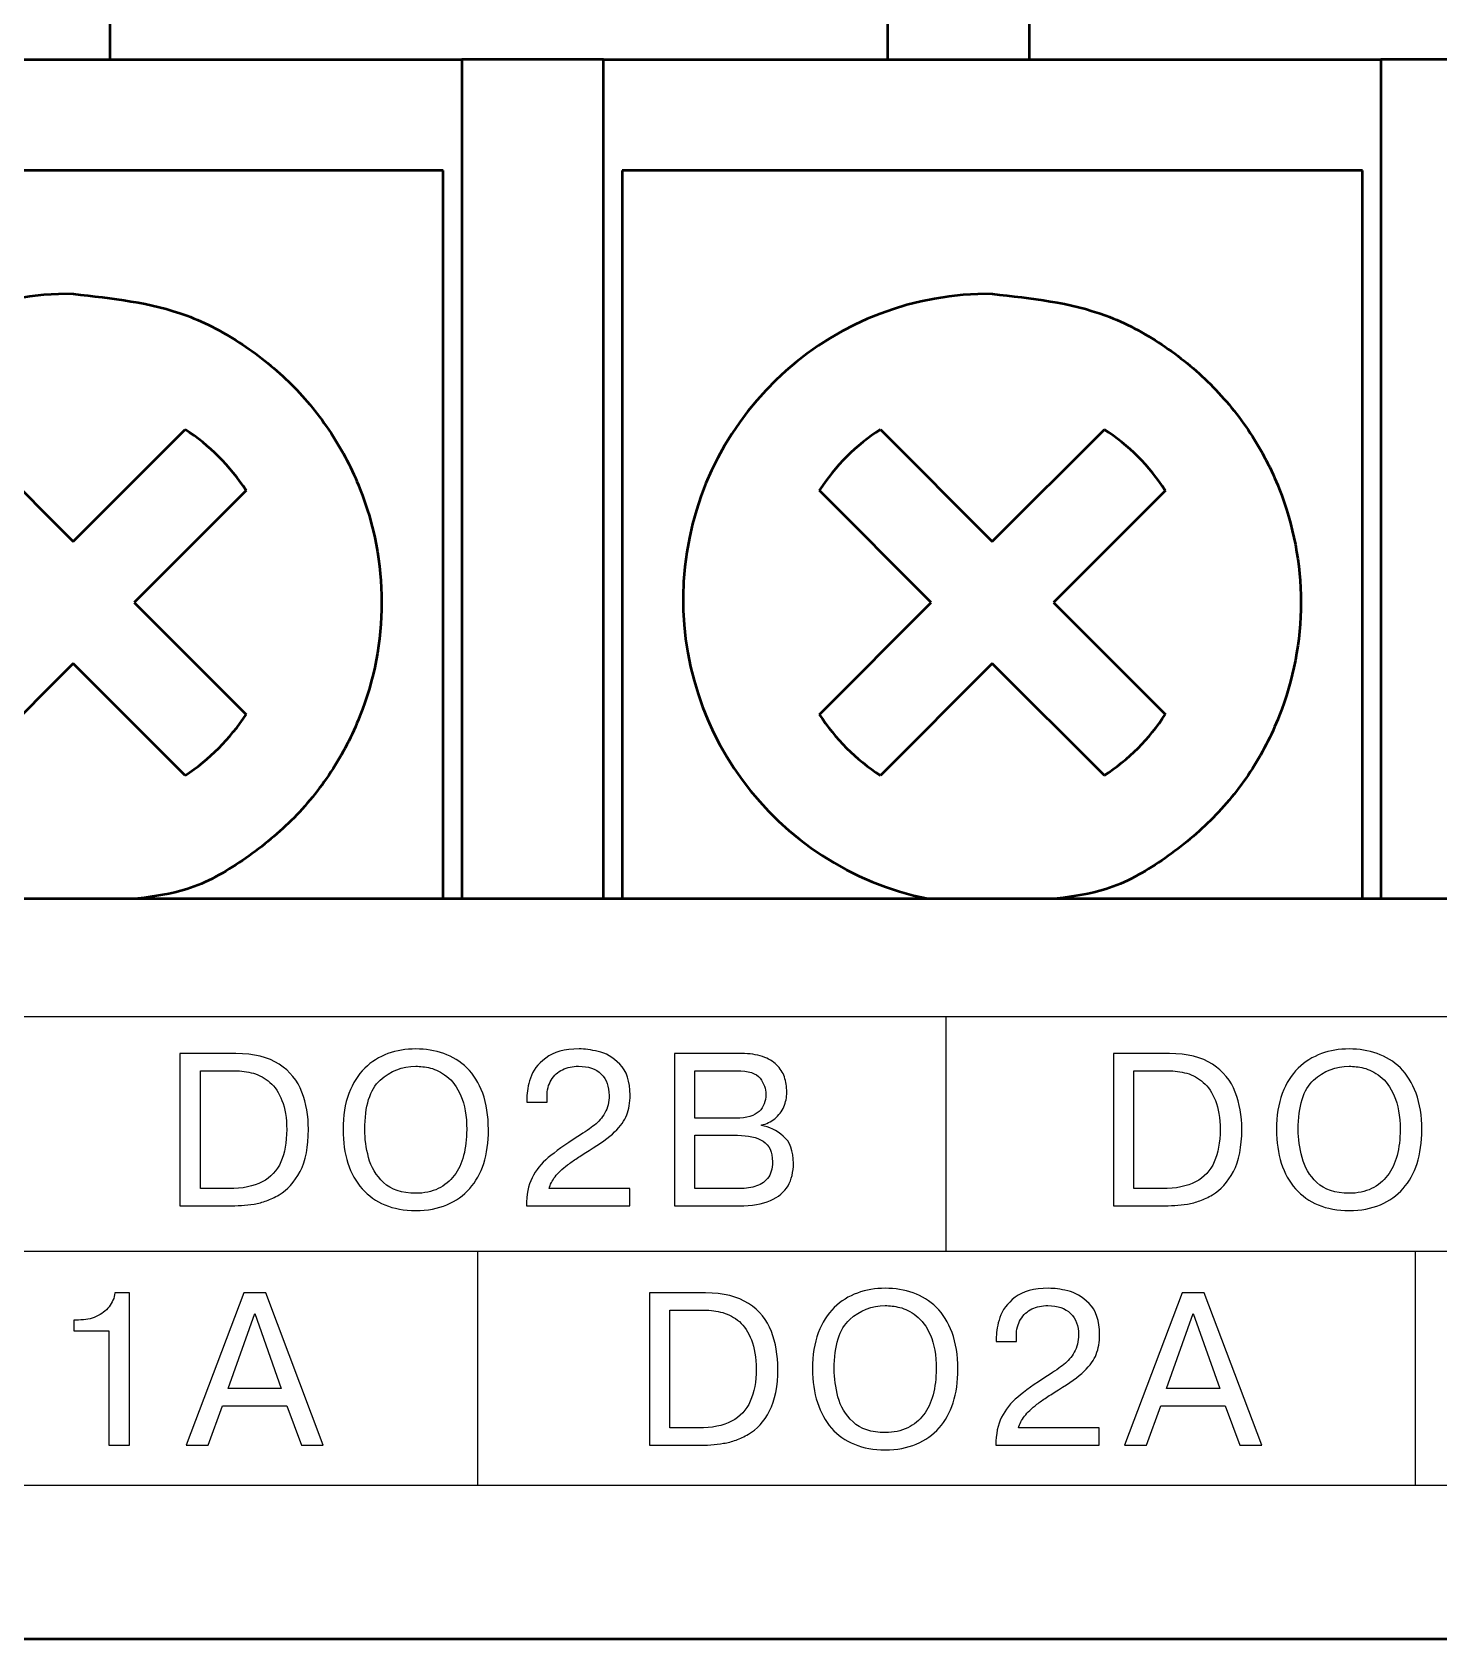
# Model space of a CAD drawing. Header units: millimetres. Extents: x 3520 to 8864, y 403 to 1747.
# Drawn here: x 5703.84 to 5715.24, y 1278.8 to 1291.82 of the extents above; entities that cross this region are included whole.
import ezdxf

# ---------------------------------------------------------------- set-up
doc = ezdxf.new("R2010")
doc.units = ezdxf.units.MM
doc.layers.add('main', color=5, linetype='Continuous', lineweight=50)
doc.layers.add('text', color=250, linetype='Continuous')

msp = doc.modelspace()

# ---------------------------------------------------------------- linework, layer by layer
at = {"layer": 'main', "color": 0, "linetype": 'Continuous'}
for p, q in [((5704.474, 1291.6), (5704.474, 1299.8)), ((5710.774, 1299.8), (5710.774, 1291.6)), ((5711.924, 1291.6), (5711.924, 1299.8)), ((5701.024, 1291.6), (5707.324, 1291.6)), ((5708.474, 1291.6), (5707.324, 1291.6)), ((5707.324, 1291.6), (5707.324, 1290.6)), ((5708.474, 1290.6), (5708.474, 1291.6)), ((5708.474, 1291.6), (5714.774, 1291.6)), ((5715.924, 1291.6), (5714.774, 1291.6)), ((5714.774, 1291.6), (5714.774, 1290.6)), ((5707.174, 1290.7), (5701.174, 1290.7)), ((5707.174, 1287.2), (5707.174, 1290.7)), ((5708.624, 1290.7), (5708.624, 1287.2)), ((5714.624, 1290.7), (5708.624, 1290.7)), ((5714.624, 1287.2), (5714.624, 1290.7)), ((5707.324, 1290.6), (5707.324, 1284.8)), ((5708.474, 1284.8), (5708.474, 1290.6)), ((5714.774, 1290.6), (5714.774, 1284.8)), ((5703.267, 1288.602), (5704.174, 1287.695)), ((5704.174, 1287.695), (5705.082, 1288.602)), ((5710.717, 1288.602), (5711.624, 1287.695)), ((5711.624, 1287.695), (5712.532, 1288.602)), ((5705.577, 1288.107), (5704.669, 1287.2)), ((5711.129, 1287.2), (5710.222, 1288.107)), ((5713.027, 1288.107), (5712.119, 1287.2)), ((5704.669, 1287.2), (5705.577, 1286.293)), ((5707.174, 1284.8), (5707.174, 1287.2)), ((5708.624, 1287.2), (5708.624, 1284.8)), ((5710.222, 1286.293), (5711.129, 1287.2)), ((5712.119, 1287.2), (5713.027, 1286.293)), ((5714.624, 1284.8), (5714.624, 1287.2)), ((5704.174, 1286.705), (5703.267, 1285.798)), ((5705.082, 1285.798), (5704.174, 1286.705)), ((5711.624, 1286.705), (5710.717, 1285.798)), ((5712.532, 1285.798), (5711.624, 1286.705)), ((5680.124, 1284.8), (5739.124, 1284.8)), ((5678.124, 1278.8), (5741.124, 1278.8))]:
    msp.add_line(p, q, dxfattribs=at)
for centre, radius, start, end in [((5704.143, 1287.225), 2.475, 89.2641, 258.5219), ((5711.593, 1287.225), 2.475, 89.2641, 258.5219), ((5704.174, 1287.2), 1.67, 32.9031, 57.0969), ((5711.624, 1287.2), 1.67, 122.9031, 147.0969), ((5711.624, 1287.2), 1.67, 32.9031, 57.0969), ((5704.174, 1287.2), 1.67, 302.9031, 327.0969), ((5711.624, 1287.2), 1.67, 212.9031, 237.0969), ((5711.624, 1287.2), 1.67, 302.9031, 327.0969)]:
    msp.add_arc(centre, radius, start, end, dxfattribs=at)
for points in [[(5704.174, 1289.7), (5704.489, 1289.666), (5704.974, 1289.615), (5705.557, 1289.303), (5705.954, 1288.98), (5706.279, 1288.582), (5706.581, 1288), (5706.735, 1287.2), (5706.581, 1286.4), (5706.279, 1285.818), (5705.954, 1285.419), (5705.556, 1285.1), (5705.137, 1284.858), (5704.833, 1284.818), (5704.699, 1284.8)], [(5711.624, 1289.7), (5711.939, 1289.666), (5712.424, 1289.615), (5713.007, 1289.303), (5713.404, 1288.98), (5713.729, 1288.582), (5714.031, 1288), (5714.185, 1287.2), (5714.031, 1286.4), (5713.729, 1285.818), (5713.404, 1285.419), (5713.006, 1285.1), (5712.587, 1284.858), (5712.283, 1284.818), (5712.149, 1284.8)]]:
    msp.add_open_spline(points, degree=3, knots=[0, 0, 0, 0, 0.128485, 0.1984293, 0.2683, 0.3382439, 0.4081143, 0.5365991, 0.665084, 0.7350283, 0.8048991, 0.8748431, 0.9447136, 1, 1, 1, 1], dxfattribs=at)
at = {"layer": 'text', "color": 0}
for points, knots in [([(5681.751, 1280.043), (5681.751, 1280.043), (5736.951, 1280.043), (5736.951, 1280.043), (5736.951, 1280.043), (5736.951, 1280.043), (5736.951, 1283.843), (5736.951, 1283.843), (5736.951, 1283.843), (5736.951, 1283.843), (5681.751, 1283.843), (5681.751, 1283.843), (5681.751, 1283.843), (5681.751, 1283.843), (5681.751, 1280.043), (5681.751, 1280.043)], [0, 0, 0, 0, 0.25, 0.25, 0.25, 0.25, 0.5, 0.5, 0.5, 0.5, 0.75, 0.75, 0.75, 0.75, 1, 1, 1, 1]), ([(5706.951, 1282.272), (5706.857, 1282.272), (5706.774, 1282.287), (5706.701, 1282.317), (5706.701, 1282.317), (5706.628, 1282.347), (5706.567, 1282.391), (5706.516, 1282.448), (5706.516, 1282.448), (5706.466, 1282.504), (5706.428, 1282.573), (5706.401, 1282.655), (5706.401, 1282.655), (5706.375, 1282.737), (5706.362, 1282.827), (5706.362, 1282.927), (5706.362, 1282.927), (5706.362, 1283.039), (5706.377, 1283.137), (5706.409, 1283.221), (5706.409, 1283.221), (5706.44, 1283.304), (5706.483, 1283.372), (5706.538, 1283.425), (5706.538, 1283.425), (5706.592, 1283.478), (5706.655, 1283.517), (5706.726, 1283.543), (5706.726, 1283.543), (5706.797, 1283.568), (5706.872, 1283.581), (5706.951, 1283.581), (5706.951, 1283.581), (5707.031, 1283.581), (5707.106, 1283.569), (5707.178, 1283.544), (5707.178, 1283.544), (5707.249, 1283.519), (5707.311, 1283.48), (5707.366, 1283.427), (5707.366, 1283.427), (5707.42, 1283.375), (5707.462, 1283.306), (5707.494, 1283.222), (5707.494, 1283.222), (5707.524, 1283.138), (5707.54, 1283.039), (5707.54, 1282.927), (5707.54, 1282.927), (5707.54, 1282.824), (5707.527, 1282.733), (5707.502, 1282.653), (5707.502, 1282.653), (5707.476, 1282.574), (5707.438, 1282.506), (5707.388, 1282.45), (5707.388, 1282.45), (5707.338, 1282.393), (5707.277, 1282.349), (5707.204, 1282.318), (5707.204, 1282.318), (5707.131, 1282.287), (5707.046, 1282.272), (5706.951, 1282.272)], [0, 0, 0, 0, 0.0625, 0.0625, 0.0625, 0.0625, 0.125, 0.125, 0.125, 0.125, 0.1875, 0.1875, 0.1875, 0.1875, 0.25, 0.25, 0.25, 0.25, 0.3125, 0.3125, 0.3125, 0.3125, 0.375, 0.375, 0.375, 0.375, 0.4375, 0.4375, 0.4375, 0.4375, 0.5, 0.5, 0.5, 0.5, 0.5625, 0.5625, 0.5625, 0.5625, 0.625, 0.625, 0.625, 0.625, 0.6875, 0.6875, 0.6875, 0.6875, 0.75, 0.75, 0.75, 0.75, 0.8125, 0.8125, 0.8125, 0.8125, 0.875, 0.875, 0.875, 0.875, 0.9375, 0.9375, 0.9375, 0.9375, 1, 1, 1, 1]), ([(5708.685, 1282.449), (5708.685, 1282.449), (5708.685, 1282.309), (5708.685, 1282.309), (5708.685, 1282.309), (5708.685, 1282.309), (5707.848, 1282.309), (5707.848, 1282.309), (5707.848, 1282.309), (5707.848, 1282.399), (5707.863, 1282.474), (5707.894, 1282.536), (5707.894, 1282.536), (5707.925, 1282.598), (5707.968, 1282.653), (5708.025, 1282.7), (5708.025, 1282.7), (5708.081, 1282.747), (5708.161, 1282.805), (5708.266, 1282.872), (5708.266, 1282.872), (5708.322, 1282.907), (5708.367, 1282.938), (5708.4, 1282.964), (5708.4, 1282.964), (5708.433, 1282.99), (5708.461, 1283.023), (5708.484, 1283.063), (5708.484, 1283.063), (5708.507, 1283.103), (5708.518, 1283.15), (5708.518, 1283.205), (5708.518, 1283.205), (5708.518, 1283.277), (5708.497, 1283.334), (5708.454, 1283.377), (5708.454, 1283.377), (5708.411, 1283.42), (5708.349, 1283.441), (5708.27, 1283.441), (5708.27, 1283.441), (5708.222, 1283.441), (5708.179, 1283.432), (5708.14, 1283.413), (5708.14, 1283.413), (5708.102, 1283.395), (5708.071, 1283.367), (5708.049, 1283.329), (5708.049, 1283.329), (5708.026, 1283.291), (5708.015, 1283.247), (5708.015, 1283.196), (5708.015, 1283.196), (5708.015, 1283.196), (5708.015, 1283.15), (5708.015, 1283.15), (5708.015, 1283.15), (5708.015, 1283.15), (5707.852, 1283.15), (5707.852, 1283.15), (5707.852, 1283.15), (5707.852, 1283.15), (5707.852, 1283.187), (5707.852, 1283.187), (5707.852, 1283.187), (5707.852, 1283.233), (5707.861, 1283.286), (5707.88, 1283.345), (5707.88, 1283.345), (5707.899, 1283.404), (5707.94, 1283.458), (5708.004, 1283.507), (5708.004, 1283.507), (5708.067, 1283.557), (5708.158, 1283.581), (5708.275, 1283.581), (5708.275, 1283.581), (5708.319, 1283.581), (5708.371, 1283.574), (5708.43, 1283.561), (5708.43, 1283.561), (5708.49, 1283.548), (5708.548, 1283.514), (5708.604, 1283.458), (5708.604, 1283.458), (5708.66, 1283.402), (5708.688, 1283.319), (5708.688, 1283.207), (5708.688, 1283.207), (5708.688, 1283.145), (5708.679, 1283.091), (5708.662, 1283.046), (5708.662, 1283.046), (5708.644, 1283.001), (5708.611, 1282.955), (5708.563, 1282.909), (5708.563, 1282.909), (5708.516, 1282.863), (5708.446, 1282.813), (5708.356, 1282.759), (5708.356, 1282.759), (5708.319, 1282.736), (5708.287, 1282.715), (5708.258, 1282.696), (5708.258, 1282.696), (5708.229, 1282.677), (5708.204, 1282.659), (5708.182, 1282.642), (5708.182, 1282.642), (5708.159, 1282.625), (5708.14, 1282.608), (5708.123, 1282.592), (5708.123, 1282.592), (5708.106, 1282.576), (5708.092, 1282.561), (5708.08, 1282.545), (5708.08, 1282.545), (5708.056, 1282.514), (5708.04, 1282.482), (5708.032, 1282.449), (5708.032, 1282.449), (5708.032, 1282.449), (5708.685, 1282.449), (5708.685, 1282.449)], [0, 0, 0, 0, 0.032258, 0.032258, 0.032258, 0.032258, 0.064516, 0.064516, 0.064516, 0.064516, 0.096774, 0.096774, 0.096774, 0.096774, 0.129032, 0.129032, 0.129032, 0.129032, 0.16129, 0.16129, 0.16129, 0.16129, 0.193548, 0.193548, 0.193548, 0.193548, 0.225806, 0.225806, 0.225806, 0.225806, 0.258065, 0.258065, 0.258065, 0.258065, 0.290323, 0.290323, 0.290323, 0.290323, 0.322581, 0.322581, 0.322581, 0.322581, 0.354839, 0.354839, 0.354839, 0.354839, 0.387097, 0.387097, 0.387097, 0.387097, 0.419355, 0.419355, 0.419355, 0.419355, 0.451613, 0.451613, 0.451613, 0.451613, 0.483871, 0.483871, 0.483871, 0.483871, 0.516129, 0.516129, 0.516129, 0.516129, 0.548387, 0.548387, 0.548387, 0.548387, 0.580645, 0.580645, 0.580645, 0.580645, 0.612903, 0.612903, 0.612903, 0.612903, 0.645161, 0.645161, 0.645161, 0.645161, 0.677419, 0.677419, 0.677419, 0.677419, 0.709677, 0.709677, 0.709677, 0.709677, 0.741935, 0.741935, 0.741935, 0.741935, 0.774194, 0.774194, 0.774194, 0.774194, 0.806452, 0.806452, 0.806452, 0.806452, 0.83871, 0.83871, 0.83871, 0.83871, 0.870968, 0.870968, 0.870968, 0.870968, 0.903226, 0.903226, 0.903226, 0.903226, 0.935484, 0.935484, 0.935484, 0.935484, 0.967742, 0.967742, 0.967742, 0.967742, 1, 1, 1, 1]), ([(5714.516, 1282.272), (5714.422, 1282.272), (5714.339, 1282.287), (5714.266, 1282.317), (5714.266, 1282.317), (5714.193, 1282.347), (5714.131, 1282.391), (5714.081, 1282.448), (5714.081, 1282.448), (5714.031, 1282.504), (5713.993, 1282.573), (5713.966, 1282.655), (5713.966, 1282.655), (5713.94, 1282.737), (5713.927, 1282.827), (5713.927, 1282.927), (5713.927, 1282.927), (5713.927, 1283.039), (5713.942, 1283.137), (5713.974, 1283.221), (5713.974, 1283.221), (5714.005, 1283.304), (5714.048, 1283.372), (5714.102, 1283.425), (5714.102, 1283.425), (5714.157, 1283.478), (5714.22, 1283.517), (5714.291, 1283.543), (5714.291, 1283.543), (5714.361, 1283.568), (5714.436, 1283.581), (5714.516, 1283.581), (5714.516, 1283.581), (5714.596, 1283.581), (5714.671, 1283.569), (5714.742, 1283.544), (5714.742, 1283.544), (5714.814, 1283.519), (5714.876, 1283.48), (5714.931, 1283.427), (5714.931, 1283.427), (5714.985, 1283.375), (5715.027, 1283.306), (5715.058, 1283.222), (5715.058, 1283.222), (5715.089, 1283.138), (5715.105, 1283.039), (5715.105, 1282.927), (5715.105, 1282.927), (5715.105, 1282.824), (5715.092, 1282.733), (5715.067, 1282.653), (5715.067, 1282.653), (5715.041, 1282.574), (5715.003, 1282.506), (5714.953, 1282.45), (5714.953, 1282.45), (5714.903, 1282.393), (5714.842, 1282.349), (5714.769, 1282.318), (5714.769, 1282.318), (5714.695, 1282.287), (5714.611, 1282.272), (5714.516, 1282.272)], [0, 0, 0, 0, 0.0625, 0.0625, 0.0625, 0.0625, 0.125, 0.125, 0.125, 0.125, 0.1875, 0.1875, 0.1875, 0.1875, 0.25, 0.25, 0.25, 0.25, 0.3125, 0.3125, 0.3125, 0.3125, 0.375, 0.375, 0.375, 0.375, 0.4375, 0.4375, 0.4375, 0.4375, 0.5, 0.5, 0.5, 0.5, 0.5625, 0.5625, 0.5625, 0.5625, 0.625, 0.625, 0.625, 0.625, 0.6875, 0.6875, 0.6875, 0.6875, 0.75, 0.75, 0.75, 0.75, 0.8125, 0.8125, 0.8125, 0.8125, 0.875, 0.875, 0.875, 0.875, 0.9375, 0.9375, 0.9375, 0.9375, 1, 1, 1, 1]), ([(5705.04, 1283.544), (5705.04, 1283.544), (5705.494, 1283.544), (5705.494, 1283.544), (5705.494, 1283.544), (5705.639, 1283.544), (5705.756, 1283.515), (5705.844, 1283.457), (5705.844, 1283.457), (5705.932, 1283.4), (5705.993, 1283.324), (5706.029, 1283.232), (5706.029, 1283.232), (5706.064, 1283.139), (5706.081, 1283.038), (5706.081, 1282.93), (5706.081, 1282.93), (5706.081, 1282.788), (5706.059, 1282.674), (5706.014, 1282.588), (5706.014, 1282.588), (5705.968, 1282.501), (5705.911, 1282.438), (5705.843, 1282.399), (5705.843, 1282.399), (5705.809, 1282.379), (5705.775, 1282.363), (5705.742, 1282.351), (5705.742, 1282.351), (5705.709, 1282.338), (5705.675, 1282.329), (5705.641, 1282.324), (5705.641, 1282.324), (5705.573, 1282.314), (5705.504, 1282.309), (5705.432, 1282.309), (5705.432, 1282.309), (5705.432, 1282.309), (5705.04, 1282.309), (5705.04, 1282.309), (5705.04, 1282.309), (5705.04, 1282.309), (5705.04, 1283.544), (5705.04, 1283.544)], [0, 0, 0, 0, 0.090909, 0.090909, 0.090909, 0.090909, 0.181818, 0.181818, 0.181818, 0.181818, 0.272727, 0.272727, 0.272727, 0.272727, 0.363636, 0.363636, 0.363636, 0.363636, 0.454545, 0.454545, 0.454545, 0.454545, 0.545455, 0.545455, 0.545455, 0.545455, 0.636364, 0.636364, 0.636364, 0.636364, 0.727273, 0.727273, 0.727273, 0.727273, 0.818182, 0.818182, 0.818182, 0.818182, 0.909091, 0.909091, 0.909091, 0.909091, 1, 1, 1, 1]), ([(5709.048, 1283.544), (5709.048, 1283.544), (5709.59, 1283.544), (5709.59, 1283.544), (5709.59, 1283.544), (5709.624, 1283.544), (5709.655, 1283.542), (5709.683, 1283.538), (5709.683, 1283.538), (5709.71, 1283.534), (5709.737, 1283.527), (5709.762, 1283.519), (5709.762, 1283.519), (5709.809, 1283.503), (5709.847, 1283.481), (5709.876, 1283.452), (5709.876, 1283.452), (5709.904, 1283.424), (5709.926, 1283.391), (5709.939, 1283.354), (5709.939, 1283.354), (5709.952, 1283.317), (5709.958, 1283.275), (5709.958, 1283.23), (5709.958, 1283.23), (5709.958, 1283.189), (5709.95, 1283.15), (5709.934, 1283.112), (5709.934, 1283.112), (5709.918, 1283.075), (5709.894, 1283.043), (5709.861, 1283.016), (5709.861, 1283.016), (5709.83, 1282.99), (5709.793, 1282.973), (5709.752, 1282.965), (5709.752, 1282.965), (5709.752, 1282.965), (5709.752, 1282.96), (5709.752, 1282.96), (5709.752, 1282.96), (5709.816, 1282.95), (5709.875, 1282.921), (5709.93, 1282.875), (5709.93, 1282.875), (5709.984, 1282.829), (5710.012, 1282.755), (5710.012, 1282.653), (5710.012, 1282.653), (5710.012, 1282.584), (5709.997, 1282.523), (5709.968, 1282.472), (5709.968, 1282.472), (5709.938, 1282.421), (5709.891, 1282.381), (5709.825, 1282.352), (5709.825, 1282.352), (5709.759, 1282.323), (5709.675, 1282.309), (5709.571, 1282.309), (5709.571, 1282.309), (5709.571, 1282.309), (5709.048, 1282.309), (5709.048, 1282.309), (5709.048, 1282.309), (5709.048, 1282.309), (5709.048, 1283.544), (5709.048, 1283.544)], [0, 0, 0, 0, 0.058824, 0.058824, 0.058824, 0.058824, 0.117647, 0.117647, 0.117647, 0.117647, 0.176471, 0.176471, 0.176471, 0.176471, 0.235294, 0.235294, 0.235294, 0.235294, 0.294118, 0.294118, 0.294118, 0.294118, 0.352941, 0.352941, 0.352941, 0.352941, 0.411765, 0.411765, 0.411765, 0.411765, 0.470588, 0.470588, 0.470588, 0.470588, 0.529412, 0.529412, 0.529412, 0.529412, 0.588235, 0.588235, 0.588235, 0.588235, 0.647059, 0.647059, 0.647059, 0.647059, 0.705882, 0.705882, 0.705882, 0.705882, 0.764706, 0.764706, 0.764706, 0.764706, 0.823529, 0.823529, 0.823529, 0.823529, 0.882353, 0.882353, 0.882353, 0.882353, 0.941176, 0.941176, 0.941176, 0.941176, 1, 1, 1, 1]), ([(5712.605, 1283.544), (5712.605, 1283.544), (5713.059, 1283.544), (5713.059, 1283.544), (5713.059, 1283.544), (5713.204, 1283.544), (5713.321, 1283.515), (5713.408, 1283.457), (5713.408, 1283.457), (5713.496, 1283.4), (5713.558, 1283.324), (5713.593, 1283.232), (5713.593, 1283.232), (5713.629, 1283.139), (5713.646, 1283.038), (5713.646, 1282.93), (5713.646, 1282.93), (5713.646, 1282.788), (5713.624, 1282.674), (5713.578, 1282.588), (5713.578, 1282.588), (5713.533, 1282.501), (5713.476, 1282.438), (5713.408, 1282.399), (5713.408, 1282.399), (5713.374, 1282.379), (5713.34, 1282.363), (5713.307, 1282.351), (5713.307, 1282.351), (5713.274, 1282.338), (5713.24, 1282.329), (5713.205, 1282.324), (5713.205, 1282.324), (5713.138, 1282.314), (5713.069, 1282.309), (5712.997, 1282.309), (5712.997, 1282.309), (5712.997, 1282.309), (5712.605, 1282.309), (5712.605, 1282.309), (5712.605, 1282.309), (5712.605, 1282.309), (5712.605, 1283.544), (5712.605, 1283.544)], [0, 0, 0, 0, 0.090909, 0.090909, 0.090909, 0.090909, 0.181818, 0.181818, 0.181818, 0.181818, 0.272727, 0.272727, 0.272727, 0.272727, 0.363636, 0.363636, 0.363636, 0.363636, 0.454545, 0.454545, 0.454545, 0.454545, 0.545455, 0.545455, 0.545455, 0.545455, 0.636364, 0.636364, 0.636364, 0.636364, 0.727273, 0.727273, 0.727273, 0.727273, 0.818182, 0.818182, 0.818182, 0.818182, 0.909091, 0.909091, 0.909091, 0.909091, 1, 1, 1, 1]), ([(5705.206, 1283.404), (5705.206, 1283.404), (5705.206, 1282.449), (5705.206, 1282.449), (5705.206, 1282.449), (5705.206, 1282.449), (5705.437, 1282.449), (5705.437, 1282.449), (5705.437, 1282.449), (5705.547, 1282.449), (5705.637, 1282.467), (5705.707, 1282.504), (5705.707, 1282.504), (5705.776, 1282.541), (5705.827, 1282.595), (5705.858, 1282.666), (5705.858, 1282.666), (5705.889, 1282.737), (5705.905, 1282.824), (5705.905, 1282.927), (5705.905, 1282.927), (5705.905, 1283.021), (5705.892, 1283.1), (5705.867, 1283.163), (5705.867, 1283.163), (5705.842, 1283.226), (5705.81, 1283.275), (5705.769, 1283.31), (5705.769, 1283.31), (5705.729, 1283.345), (5705.684, 1283.37), (5705.635, 1283.384), (5705.635, 1283.384), (5705.586, 1283.397), (5705.536, 1283.404), (5705.484, 1283.404), (5705.484, 1283.404), (5705.484, 1283.404), (5705.206, 1283.404), (5705.206, 1283.404)], [0, 0, 0, 0, 0.1, 0.1, 0.1, 0.1, 0.2, 0.2, 0.2, 0.2, 0.3, 0.3, 0.3, 0.3, 0.4, 0.4, 0.4, 0.4, 0.5, 0.5, 0.5, 0.5, 0.6, 0.6, 0.6, 0.6, 0.7, 0.7, 0.7, 0.7, 0.8, 0.8, 0.8, 0.8, 0.9, 0.9, 0.9, 0.9, 1, 1, 1, 1]), ([(5706.951, 1282.411), (5707.02, 1282.411), (5707.081, 1282.424), (5707.133, 1282.449), (5707.133, 1282.449), (5707.185, 1282.475), (5707.229, 1282.51), (5707.263, 1282.555), (5707.263, 1282.555), (5707.297, 1282.6), (5707.322, 1282.654), (5707.339, 1282.718), (5707.339, 1282.718), (5707.356, 1282.782), (5707.364, 1282.851), (5707.364, 1282.927), (5707.364, 1282.927), (5707.364, 1283.039), (5707.349, 1283.131), (5707.317, 1283.201), (5707.317, 1283.201), (5707.286, 1283.272), (5707.248, 1283.324), (5707.202, 1283.359), (5707.202, 1283.359), (5707.157, 1283.393), (5707.113, 1283.415), (5707.07, 1283.426), (5707.07, 1283.426), (5707.027, 1283.436), (5706.987, 1283.441), (5706.951, 1283.441), (5706.951, 1283.441), (5706.842, 1283.441), (5706.747, 1283.404), (5706.663, 1283.328), (5706.663, 1283.328), (5706.58, 1283.253), (5706.538, 1283.119), (5706.538, 1282.927), (5706.538, 1282.927), (5706.538, 1282.853), (5706.548, 1282.778), (5706.569, 1282.701), (5706.569, 1282.701), (5706.589, 1282.624), (5706.629, 1282.556), (5706.69, 1282.498), (5706.69, 1282.498), (5706.752, 1282.441), (5706.838, 1282.411), (5706.951, 1282.411)], [0, 0, 0, 0, 0.076923, 0.076923, 0.076923, 0.076923, 0.153846, 0.153846, 0.153846, 0.153846, 0.230769, 0.230769, 0.230769, 0.230769, 0.307692, 0.307692, 0.307692, 0.307692, 0.384615, 0.384615, 0.384615, 0.384615, 0.461538, 0.461538, 0.461538, 0.461538, 0.538462, 0.538462, 0.538462, 0.538462, 0.615385, 0.615385, 0.615385, 0.615385, 0.692308, 0.692308, 0.692308, 0.692308, 0.769231, 0.769231, 0.769231, 0.769231, 0.846154, 0.846154, 0.846154, 0.846154, 0.923077, 0.923077, 0.923077, 0.923077, 1, 1, 1, 1]), ([(5709.214, 1283.404), (5709.214, 1283.404), (5709.214, 1283.02), (5709.214, 1283.02), (5709.214, 1283.02), (5709.214, 1283.02), (5709.547, 1283.02), (5709.547, 1283.02), (5709.547, 1283.02), (5709.635, 1283.02), (5709.698, 1283.039), (5709.734, 1283.075), (5709.734, 1283.075), (5709.771, 1283.111), (5709.789, 1283.157), (5709.789, 1283.212), (5709.789, 1283.212), (5709.789, 1283.259), (5709.773, 1283.303), (5709.742, 1283.344), (5709.742, 1283.344), (5709.711, 1283.384), (5709.647, 1283.404), (5709.553, 1283.404), (5709.553, 1283.404), (5709.553, 1283.404), (5709.214, 1283.404), (5709.214, 1283.404)], [0, 0, 0, 0, 0.142857, 0.142857, 0.142857, 0.142857, 0.285714, 0.285714, 0.285714, 0.285714, 0.428571, 0.428571, 0.428571, 0.428571, 0.571429, 0.571429, 0.571429, 0.571429, 0.714286, 0.714286, 0.714286, 0.714286, 0.857143, 0.857143, 0.857143, 0.857143, 1, 1, 1, 1]), ([(5712.771, 1283.404), (5712.771, 1283.404), (5712.771, 1282.449), (5712.771, 1282.449), (5712.771, 1282.449), (5712.771, 1282.449), (5713.002, 1282.449), (5713.002, 1282.449), (5713.002, 1282.449), (5713.112, 1282.449), (5713.202, 1282.467), (5713.271, 1282.504), (5713.271, 1282.504), (5713.341, 1282.541), (5713.391, 1282.595), (5713.423, 1282.666), (5713.423, 1282.666), (5713.454, 1282.737), (5713.47, 1282.824), (5713.47, 1282.927), (5713.47, 1282.927), (5713.47, 1283.021), (5713.457, 1283.1), (5713.432, 1283.163), (5713.432, 1283.163), (5713.407, 1283.226), (5713.374, 1283.275), (5713.334, 1283.31), (5713.334, 1283.31), (5713.294, 1283.345), (5713.249, 1283.37), (5713.2, 1283.384), (5713.2, 1283.384), (5713.151, 1283.397), (5713.101, 1283.404), (5713.049, 1283.404), (5713.049, 1283.404), (5713.049, 1283.404), (5712.771, 1283.404), (5712.771, 1283.404)], [0, 0, 0, 0, 0.1, 0.1, 0.1, 0.1, 0.2, 0.2, 0.2, 0.2, 0.3, 0.3, 0.3, 0.3, 0.4, 0.4, 0.4, 0.4, 0.5, 0.5, 0.5, 0.5, 0.6, 0.6, 0.6, 0.6, 0.7, 0.7, 0.7, 0.7, 0.8, 0.8, 0.8, 0.8, 0.9, 0.9, 0.9, 0.9, 1, 1, 1, 1]), ([(5714.516, 1282.411), (5714.584, 1282.411), (5714.645, 1282.424), (5714.698, 1282.449), (5714.698, 1282.449), (5714.75, 1282.475), (5714.794, 1282.51), (5714.827, 1282.555), (5714.827, 1282.555), (5714.861, 1282.6), (5714.887, 1282.654), (5714.904, 1282.718), (5714.904, 1282.718), (5714.921, 1282.782), (5714.929, 1282.851), (5714.929, 1282.927), (5714.929, 1282.927), (5714.929, 1283.039), (5714.913, 1283.131), (5714.882, 1283.201), (5714.882, 1283.201), (5714.851, 1283.272), (5714.813, 1283.324), (5714.767, 1283.359), (5714.767, 1283.359), (5714.722, 1283.393), (5714.678, 1283.415), (5714.634, 1283.426), (5714.634, 1283.426), (5714.592, 1283.436), (5714.552, 1283.441), (5714.516, 1283.441), (5714.516, 1283.441), (5714.407, 1283.441), (5714.311, 1283.404), (5714.228, 1283.328), (5714.228, 1283.328), (5714.145, 1283.253), (5714.103, 1283.119), (5714.103, 1282.927), (5714.103, 1282.927), (5714.103, 1282.853), (5714.113, 1282.778), (5714.134, 1282.701), (5714.134, 1282.701), (5714.154, 1282.624), (5714.194, 1282.556), (5714.255, 1282.498), (5714.255, 1282.498), (5714.316, 1282.441), (5714.403, 1282.411), (5714.516, 1282.411)], [0, 0, 0, 0, 0.076923, 0.076923, 0.076923, 0.076923, 0.153846, 0.153846, 0.153846, 0.153846, 0.230769, 0.230769, 0.230769, 0.230769, 0.307692, 0.307692, 0.307692, 0.307692, 0.384615, 0.384615, 0.384615, 0.384615, 0.461538, 0.461538, 0.461538, 0.461538, 0.538462, 0.538462, 0.538462, 0.538462, 0.615385, 0.615385, 0.615385, 0.615385, 0.692308, 0.692308, 0.692308, 0.692308, 0.769231, 0.769231, 0.769231, 0.769231, 0.846154, 0.846154, 0.846154, 0.846154, 0.923077, 0.923077, 0.923077, 0.923077, 1, 1, 1, 1]), ([(5709.214, 1282.881), (5709.214, 1282.881), (5709.214, 1282.449), (5709.214, 1282.449), (5709.214, 1282.449), (5709.214, 1282.449), (5709.558, 1282.449), (5709.558, 1282.449), (5709.558, 1282.449), (5709.609, 1282.449), (5709.656, 1282.454), (5709.698, 1282.466), (5709.698, 1282.466), (5709.741, 1282.477), (5709.775, 1282.499), (5709.802, 1282.532), (5709.802, 1282.532), (5709.829, 1282.564), (5709.842, 1282.609), (5709.842, 1282.667), (5709.842, 1282.667), (5709.842, 1282.746), (5709.817, 1282.801), (5709.766, 1282.833), (5709.766, 1282.833), (5709.715, 1282.865), (5709.646, 1282.881), (5709.558, 1282.881), (5709.558, 1282.881), (5709.558, 1282.881), (5709.214, 1282.881), (5709.214, 1282.881)], [0, 0, 0, 0, 0.125, 0.125, 0.125, 0.125, 0.25, 0.25, 0.25, 0.25, 0.375, 0.375, 0.375, 0.375, 0.5, 0.5, 0.5, 0.5, 0.625, 0.625, 0.625, 0.625, 0.75, 0.75, 0.75, 0.75, 0.875, 0.875, 0.875, 0.875, 1, 1, 1, 1]), ([(5710.756, 1280.332), (5710.662, 1280.332), (5710.579, 1280.347), (5710.506, 1280.377), (5710.506, 1280.377), (5710.433, 1280.407), (5710.371, 1280.451), (5710.321, 1280.508), (5710.321, 1280.508), (5710.271, 1280.565), (5710.233, 1280.634), (5710.206, 1280.715), (5710.206, 1280.715), (5710.18, 1280.797), (5710.166, 1280.887), (5710.166, 1280.987), (5710.166, 1280.987), (5710.166, 1281.099), (5710.182, 1281.197), (5710.213, 1281.281), (5710.213, 1281.281), (5710.245, 1281.364), (5710.288, 1281.432), (5710.342, 1281.485), (5710.342, 1281.485), (5710.397, 1281.538), (5710.46, 1281.577), (5710.53, 1281.603), (5710.53, 1281.603), (5710.601, 1281.628), (5710.676, 1281.641), (5710.756, 1281.641), (5710.756, 1281.641), (5710.836, 1281.641), (5710.911, 1281.629), (5710.982, 1281.604), (5710.982, 1281.604), (5711.053, 1281.579), (5711.116, 1281.54), (5711.17, 1281.487), (5711.17, 1281.487), (5711.225, 1281.435), (5711.267, 1281.367), (5711.298, 1281.282), (5711.298, 1281.282), (5711.329, 1281.198), (5711.345, 1281.1), (5711.345, 1280.987), (5711.345, 1280.987), (5711.345, 1280.884), (5711.332, 1280.793), (5711.307, 1280.714), (5711.307, 1280.714), (5711.281, 1280.634), (5711.243, 1280.566), (5711.193, 1280.51), (5711.193, 1280.51), (5711.143, 1280.453), (5711.082, 1280.41), (5711.008, 1280.378), (5711.008, 1280.378), (5710.935, 1280.348), (5710.851, 1280.332), (5710.756, 1280.332)], [0, 0, 0, 0, 0.0625, 0.0625, 0.0625, 0.0625, 0.125, 0.125, 0.125, 0.125, 0.1875, 0.1875, 0.1875, 0.1875, 0.25, 0.25, 0.25, 0.25, 0.3125, 0.3125, 0.3125, 0.3125, 0.375, 0.375, 0.375, 0.375, 0.4375, 0.4375, 0.4375, 0.4375, 0.5, 0.5, 0.5, 0.5, 0.5625, 0.5625, 0.5625, 0.5625, 0.625, 0.625, 0.625, 0.625, 0.6875, 0.6875, 0.6875, 0.6875, 0.75, 0.75, 0.75, 0.75, 0.8125, 0.8125, 0.8125, 0.8125, 0.875, 0.875, 0.875, 0.875, 0.9375, 0.9375, 0.9375, 0.9375, 1, 1, 1, 1]), ([(5712.489, 1280.509), (5712.489, 1280.509), (5712.489, 1280.369), (5712.489, 1280.369), (5712.489, 1280.369), (5712.489, 1280.369), (5711.653, 1280.369), (5711.653, 1280.369), (5711.653, 1280.369), (5711.653, 1280.459), (5711.668, 1280.534), (5711.699, 1280.596), (5711.699, 1280.596), (5711.73, 1280.658), (5711.773, 1280.713), (5711.83, 1280.76), (5711.83, 1280.76), (5711.886, 1280.808), (5711.966, 1280.865), (5712.071, 1280.932), (5712.071, 1280.932), (5712.127, 1280.967), (5712.171, 1280.998), (5712.204, 1281.024), (5712.204, 1281.024), (5712.238, 1281.05), (5712.266, 1281.083), (5712.288, 1281.123), (5712.288, 1281.123), (5712.311, 1281.163), (5712.323, 1281.21), (5712.323, 1281.265), (5712.323, 1281.265), (5712.323, 1281.337), (5712.301, 1281.394), (5712.258, 1281.437), (5712.258, 1281.437), (5712.215, 1281.48), (5712.154, 1281.501), (5712.075, 1281.501), (5712.075, 1281.501), (5712.027, 1281.501), (5711.983, 1281.492), (5711.945, 1281.474), (5711.945, 1281.474), (5711.907, 1281.455), (5711.876, 1281.427), (5711.853, 1281.389), (5711.853, 1281.389), (5711.831, 1281.352), (5711.819, 1281.307), (5711.819, 1281.256), (5711.819, 1281.256), (5711.819, 1281.256), (5711.819, 1281.21), (5711.819, 1281.21), (5711.819, 1281.21), (5711.819, 1281.21), (5711.656, 1281.21), (5711.656, 1281.21), (5711.656, 1281.21), (5711.656, 1281.21), (5711.656, 1281.247), (5711.656, 1281.247), (5711.656, 1281.247), (5711.656, 1281.294), (5711.666, 1281.346), (5711.685, 1281.405), (5711.685, 1281.405), (5711.704, 1281.464), (5711.745, 1281.519), (5711.808, 1281.568), (5711.808, 1281.568), (5711.872, 1281.617), (5711.962, 1281.641), (5712.08, 1281.641), (5712.08, 1281.641), (5712.124, 1281.641), (5712.175, 1281.635), (5712.235, 1281.621), (5712.235, 1281.621), (5712.295, 1281.608), (5712.353, 1281.574), (5712.408, 1281.518), (5712.408, 1281.518), (5712.465, 1281.462), (5712.493, 1281.379), (5712.493, 1281.267), (5712.493, 1281.267), (5712.493, 1281.205), (5712.484, 1281.151), (5712.466, 1281.106), (5712.466, 1281.106), (5712.449, 1281.061), (5712.416, 1281.015), (5712.368, 1280.969), (5712.368, 1280.969), (5712.32, 1280.924), (5712.251, 1280.873), (5712.161, 1280.819), (5712.161, 1280.819), (5712.124, 1280.796), (5712.092, 1280.776), (5712.063, 1280.756), (5712.063, 1280.756), (5712.034, 1280.737), (5712.009, 1280.719), (5711.986, 1280.702), (5711.986, 1280.702), (5711.964, 1280.685), (5711.944, 1280.669), (5711.928, 1280.652), (5711.928, 1280.652), (5711.911, 1280.637), (5711.897, 1280.621), (5711.885, 1280.605), (5711.885, 1280.605), (5711.861, 1280.574), (5711.845, 1280.542), (5711.836, 1280.509), (5711.836, 1280.509), (5711.836, 1280.509), (5712.489, 1280.509), (5712.489, 1280.509)], [0, 0, 0, 0, 0.032258, 0.032258, 0.032258, 0.032258, 0.064516, 0.064516, 0.064516, 0.064516, 0.096774, 0.096774, 0.096774, 0.096774, 0.129032, 0.129032, 0.129032, 0.129032, 0.16129, 0.16129, 0.16129, 0.16129, 0.193548, 0.193548, 0.193548, 0.193548, 0.225806, 0.225806, 0.225806, 0.225806, 0.258065, 0.258065, 0.258065, 0.258065, 0.290323, 0.290323, 0.290323, 0.290323, 0.322581, 0.322581, 0.322581, 0.322581, 0.354839, 0.354839, 0.354839, 0.354839, 0.387097, 0.387097, 0.387097, 0.387097, 0.419355, 0.419355, 0.419355, 0.419355, 0.451613, 0.451613, 0.451613, 0.451613, 0.483871, 0.483871, 0.483871, 0.483871, 0.516129, 0.516129, 0.516129, 0.516129, 0.548387, 0.548387, 0.548387, 0.548387, 0.580645, 0.580645, 0.580645, 0.580645, 0.612903, 0.612903, 0.612903, 0.612903, 0.645161, 0.645161, 0.645161, 0.645161, 0.677419, 0.677419, 0.677419, 0.677419, 0.709677, 0.709677, 0.709677, 0.709677, 0.741935, 0.741935, 0.741935, 0.741935, 0.774194, 0.774194, 0.774194, 0.774194, 0.806452, 0.806452, 0.806452, 0.806452, 0.83871, 0.83871, 0.83871, 0.83871, 0.870968, 0.870968, 0.870968, 0.870968, 0.903226, 0.903226, 0.903226, 0.903226, 0.935484, 0.935484, 0.935484, 0.935484, 0.967742, 0.967742, 0.967742, 0.967742, 1, 1, 1, 1]), ([(5704.181, 1281.297), (5704.181, 1281.297), (5704.181, 1281.384), (5704.181, 1281.384), (5704.181, 1281.384), (5704.181, 1281.384), (5704.218, 1281.384), (5704.218, 1281.384), (5704.218, 1281.384), (5704.272, 1281.384), (5704.32, 1281.393), (5704.362, 1281.412), (5704.362, 1281.412), (5704.404, 1281.432), (5704.438, 1281.458), (5704.465, 1281.492), (5704.465, 1281.492), (5704.492, 1281.525), (5704.508, 1281.563), (5704.513, 1281.604), (5704.513, 1281.604), (5704.513, 1281.604), (5704.63, 1281.604), (5704.63, 1281.604), (5704.63, 1281.604), (5704.63, 1281.604), (5704.63, 1280.369), (5704.63, 1280.369), (5704.63, 1280.369), (5704.63, 1280.369), (5704.464, 1280.369), (5704.464, 1280.369), (5704.464, 1280.369), (5704.464, 1280.369), (5704.464, 1281.297), (5704.464, 1281.297), (5704.464, 1281.297), (5704.464, 1281.297), (5704.181, 1281.297), (5704.181, 1281.297)], [0, 0, 0, 0, 0.1, 0.1, 0.1, 0.1, 0.2, 0.2, 0.2, 0.2, 0.3, 0.3, 0.3, 0.3, 0.4, 0.4, 0.4, 0.4, 0.5, 0.5, 0.5, 0.5, 0.6, 0.6, 0.6, 0.6, 0.7, 0.7, 0.7, 0.7, 0.8, 0.8, 0.8, 0.8, 0.9, 0.9, 0.9, 0.9, 1, 1, 1, 1]), ([(5705.385, 1280.689), (5705.385, 1280.689), (5705.269, 1280.369), (5705.269, 1280.369), (5705.269, 1280.369), (5705.269, 1280.369), (5705.091, 1280.369), (5705.091, 1280.369), (5705.091, 1280.369), (5705.091, 1280.369), (5705.558, 1281.604), (5705.558, 1281.604), (5705.558, 1281.604), (5705.558, 1281.604), (5705.735, 1281.604), (5705.735, 1281.604), (5705.735, 1281.604), (5705.735, 1281.604), (5706.202, 1280.369), (5706.202, 1280.369), (5706.202, 1280.369), (5706.202, 1280.369), (5706.024, 1280.369), (5706.024, 1280.369), (5706.024, 1280.369), (5706.024, 1280.369), (5705.907, 1280.689), (5705.907, 1280.689), (5705.907, 1280.689), (5705.907, 1280.689), (5705.385, 1280.689), (5705.385, 1280.689)], [0, 0, 0, 0, 0.125, 0.125, 0.125, 0.125, 0.25, 0.25, 0.25, 0.25, 0.375, 0.375, 0.375, 0.375, 0.5, 0.5, 0.5, 0.5, 0.625, 0.625, 0.625, 0.625, 0.75, 0.75, 0.75, 0.75, 0.875, 0.875, 0.875, 0.875, 1, 1, 1, 1]), ([(5708.845, 1281.604), (5708.845, 1281.604), (5709.299, 1281.604), (5709.299, 1281.604), (5709.299, 1281.604), (5709.444, 1281.604), (5709.561, 1281.575), (5709.648, 1281.518), (5709.648, 1281.518), (5709.736, 1281.46), (5709.798, 1281.384), (5709.833, 1281.292), (5709.833, 1281.292), (5709.869, 1281.199), (5709.886, 1281.098), (5709.886, 1280.99), (5709.886, 1280.99), (5709.886, 1280.848), (5709.864, 1280.734), (5709.818, 1280.648), (5709.818, 1280.648), (5709.773, 1280.561), (5709.716, 1280.498), (5709.647, 1280.459), (5709.647, 1280.459), (5709.614, 1280.439), (5709.58, 1280.423), (5709.547, 1280.411), (5709.547, 1280.411), (5709.513, 1280.398), (5709.48, 1280.39), (5709.445, 1280.385), (5709.445, 1280.385), (5709.378, 1280.374), (5709.309, 1280.369), (5709.237, 1280.369), (5709.237, 1280.369), (5709.237, 1280.369), (5708.845, 1280.369), (5708.845, 1280.369), (5708.845, 1280.369), (5708.845, 1280.369), (5708.845, 1281.604), (5708.845, 1281.604)], [0, 0, 0, 0, 0.090909, 0.090909, 0.090909, 0.090909, 0.181818, 0.181818, 0.181818, 0.181818, 0.272727, 0.272727, 0.272727, 0.272727, 0.363636, 0.363636, 0.363636, 0.363636, 0.454545, 0.454545, 0.454545, 0.454545, 0.545455, 0.545455, 0.545455, 0.545455, 0.636364, 0.636364, 0.636364, 0.636364, 0.727273, 0.727273, 0.727273, 0.727273, 0.818182, 0.818182, 0.818182, 0.818182, 0.909091, 0.909091, 0.909091, 0.909091, 1, 1, 1, 1]), ([(5710.756, 1280.472), (5710.824, 1280.472), (5710.885, 1280.484), (5710.938, 1280.51), (5710.938, 1280.51), (5710.99, 1280.535), (5711.033, 1280.57), (5711.067, 1280.615), (5711.067, 1280.615), (5711.101, 1280.66), (5711.127, 1280.715), (5711.144, 1280.778), (5711.144, 1280.778), (5711.16, 1280.842), (5711.169, 1280.911), (5711.169, 1280.987), (5711.169, 1280.987), (5711.169, 1281.099), (5711.153, 1281.191), (5711.122, 1281.261), (5711.122, 1281.261), (5711.091, 1281.332), (5711.053, 1281.384), (5711.007, 1281.419), (5711.007, 1281.419), (5710.962, 1281.453), (5710.918, 1281.476), (5710.874, 1281.486), (5710.874, 1281.486), (5710.831, 1281.496), (5710.792, 1281.501), (5710.756, 1281.501), (5710.756, 1281.501), (5710.647, 1281.501), (5710.551, 1281.464), (5710.468, 1281.388), (5710.468, 1281.388), (5710.385, 1281.313), (5710.343, 1281.179), (5710.343, 1280.987), (5710.343, 1280.987), (5710.343, 1280.913), (5710.353, 1280.838), (5710.373, 1280.761), (5710.373, 1280.761), (5710.393, 1280.684), (5710.434, 1280.617), (5710.495, 1280.559), (5710.495, 1280.559), (5710.556, 1280.501), (5710.643, 1280.472), (5710.756, 1280.472)], [0, 0, 0, 0, 0.076923, 0.076923, 0.076923, 0.076923, 0.153846, 0.153846, 0.153846, 0.153846, 0.230769, 0.230769, 0.230769, 0.230769, 0.307692, 0.307692, 0.307692, 0.307692, 0.384615, 0.384615, 0.384615, 0.384615, 0.461538, 0.461538, 0.461538, 0.461538, 0.538462, 0.538462, 0.538462, 0.538462, 0.615385, 0.615385, 0.615385, 0.615385, 0.692308, 0.692308, 0.692308, 0.692308, 0.769231, 0.769231, 0.769231, 0.769231, 0.846154, 0.846154, 0.846154, 0.846154, 0.923077, 0.923077, 0.923077, 0.923077, 1, 1, 1, 1]), ([(5712.99, 1280.689), (5712.99, 1280.689), (5712.874, 1280.369), (5712.874, 1280.369), (5712.874, 1280.369), (5712.874, 1280.369), (5712.696, 1280.369), (5712.696, 1280.369), (5712.696, 1280.369), (5712.696, 1280.369), (5713.163, 1281.604), (5713.163, 1281.604), (5713.163, 1281.604), (5713.163, 1281.604), (5713.34, 1281.604), (5713.34, 1281.604), (5713.34, 1281.604), (5713.34, 1281.604), (5713.807, 1280.369), (5713.807, 1280.369), (5713.807, 1280.369), (5713.807, 1280.369), (5713.629, 1280.369), (5713.629, 1280.369), (5713.629, 1280.369), (5713.629, 1280.369), (5713.512, 1280.689), (5713.512, 1280.689), (5713.512, 1280.689), (5713.512, 1280.689), (5712.99, 1280.689), (5712.99, 1280.689)], [0, 0, 0, 0, 0.125, 0.125, 0.125, 0.125, 0.25, 0.25, 0.25, 0.25, 0.375, 0.375, 0.375, 0.375, 0.5, 0.5, 0.5, 0.5, 0.625, 0.625, 0.625, 0.625, 0.75, 0.75, 0.75, 0.75, 0.875, 0.875, 0.875, 0.875, 1, 1, 1, 1]), ([(5705.431, 1280.828), (5705.431, 1280.828), (5705.861, 1280.828), (5705.861, 1280.828), (5705.861, 1280.828), (5705.861, 1280.828), (5705.646, 1281.436), (5705.646, 1281.436), (5705.646, 1281.436), (5705.646, 1281.436), (5705.431, 1280.828), (5705.431, 1280.828)], [0, 0, 0, 0, 0.333333, 0.333333, 0.333333, 0.333333, 0.666667, 0.666667, 0.666667, 0.666667, 1, 1, 1, 1]), ([(5709.011, 1281.464), (5709.011, 1281.464), (5709.011, 1280.509), (5709.011, 1280.509), (5709.011, 1280.509), (5709.011, 1280.509), (5709.242, 1280.509), (5709.242, 1280.509), (5709.242, 1280.509), (5709.352, 1280.509), (5709.442, 1280.527), (5709.511, 1280.564), (5709.511, 1280.564), (5709.581, 1280.601), (5709.631, 1280.655), (5709.662, 1280.726), (5709.662, 1280.726), (5709.694, 1280.797), (5709.71, 1280.884), (5709.71, 1280.987), (5709.71, 1280.987), (5709.71, 1281.081), (5709.697, 1281.16), (5709.672, 1281.223), (5709.672, 1281.223), (5709.647, 1281.287), (5709.614, 1281.336), (5709.574, 1281.371), (5709.574, 1281.371), (5709.533, 1281.406), (5709.489, 1281.43), (5709.44, 1281.444), (5709.44, 1281.444), (5709.391, 1281.458), (5709.341, 1281.464), (5709.289, 1281.464), (5709.289, 1281.464), (5709.289, 1281.464), (5709.011, 1281.464), (5709.011, 1281.464)], [0, 0, 0, 0, 0.1, 0.1, 0.1, 0.1, 0.2, 0.2, 0.2, 0.2, 0.3, 0.3, 0.3, 0.3, 0.4, 0.4, 0.4, 0.4, 0.5, 0.5, 0.5, 0.5, 0.6, 0.6, 0.6, 0.6, 0.7, 0.7, 0.7, 0.7, 0.8, 0.8, 0.8, 0.8, 0.9, 0.9, 0.9, 0.9, 1, 1, 1, 1]), ([(5713.036, 1280.828), (5713.036, 1280.828), (5713.467, 1280.828), (5713.467, 1280.828), (5713.467, 1280.828), (5713.467, 1280.828), (5713.251, 1281.436), (5713.251, 1281.436), (5713.251, 1281.436), (5713.251, 1281.436), (5713.036, 1280.828), (5713.036, 1280.828)], [0, 0, 0, 0, 0.333333, 0.333333, 0.333333, 0.333333, 0.666667, 0.666667, 0.666667, 0.666667, 1, 1, 1, 1])]:
    msp.add_open_spline(points, degree=3, knots=knots, dxfattribs=at)
for points in [[(5711.251, 1281.943), (5711.251, 1281.943), (5711.251, 1283.843), (5711.251, 1283.843)], [(5681.751, 1281.943), (5681.751, 1281.943), (5736.951, 1281.943), (5736.951, 1281.943)], [(5707.451, 1281.943), (5707.451, 1281.943), (5707.451, 1280.043), (5707.451, 1280.043)], [(5715.051, 1281.943), (5715.051, 1281.943), (5715.051, 1280.043), (5715.051, 1280.043)]]:
    msp.add_open_spline(points, degree=3, dxfattribs=at)

doc.saveas('drawing.dxf')
